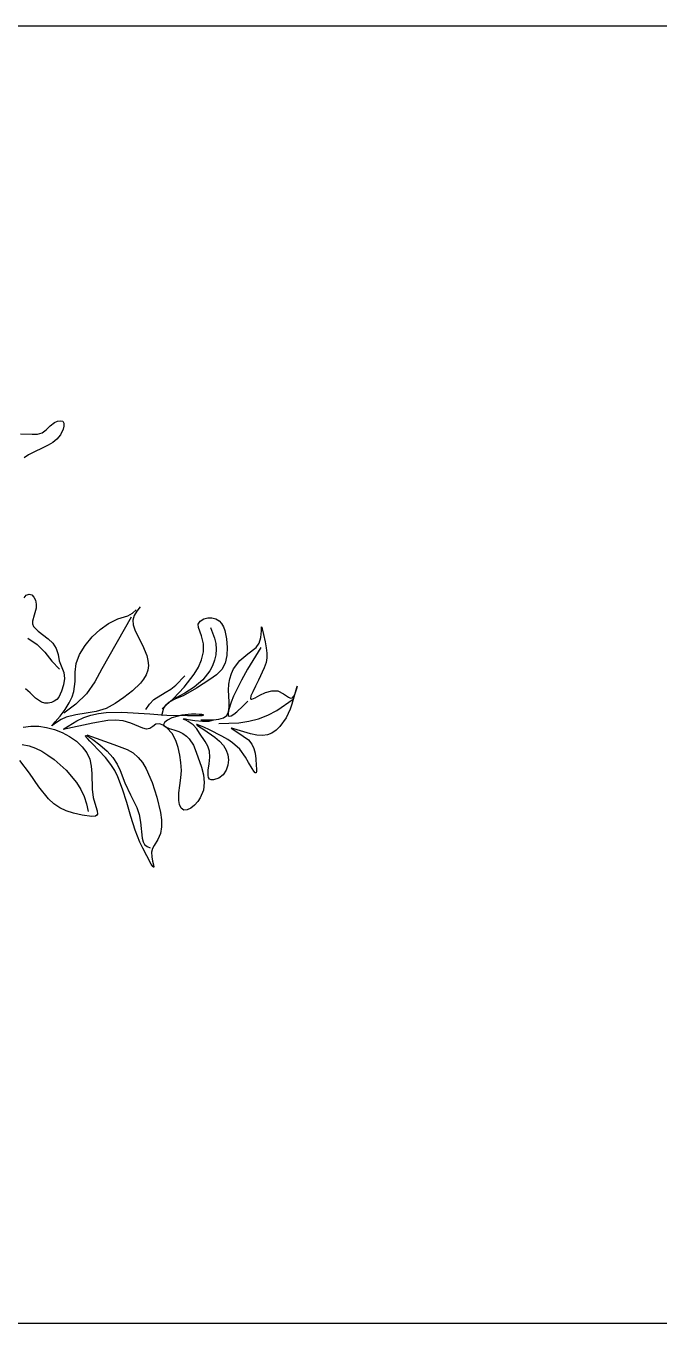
# Model space of a CAD drawing. Extents: x 550 to 4447, y 4707 to 9069.
# Drawn here: x 2306.5 to 2487, y 6955 to 7325 of the extents above; entities that cross this region are included whole.
import ezdxf

# ---------------------------------------------------------------- set-up
doc = ezdxf.new("R2010")
doc.units = 0
doc.header["$MEASUREMENT"] = 0
doc.layers.get('0').update_dxf_attribs({"linetype": 'CONTINUOUS'})
for name, color, linetype in [('3', 3, 'CONTINUOUS'), ('4', 4, 'CONTINUOUS'), ('7', 7, 'CONTINUOUS')]:
    doc.layers.add(name, color=color, linetype=linetype)
doc.styles.add('STYLE1', font='syastro.shx')

# ---------------------------------------------------------------- blocks, each defined once
blk = doc.blocks.new('010')
at = {"layer": '3'}
for p, q in [((5136.59, 4166.35), (5138, 4167.42)), ((5138, 4167.42), (5139.35, 4168.81)), ((5139.35, 4168.81), (5140.95, 4170.06)), ((5140.95, 4170.06), (5141.95, 4170.5)), ((5141.95, 4170.5), (5143.04, 4170.69)), ((5143.04, 4170.69), (5143.92, 4170.51)), ((5143.97, 4167.64), (5143.05, 4165.67)), ((5143.92, 4170.51), (5144.32, 4169.82)), ((5144.27, 4168.78), (5143.97, 4167.64)), ((5144.32, 4169.82), (5144.27, 4168.78)), ((5128.8, 4166.06), (5132.97, 4165.83)), ((5132.97, 4165.83), (5134.89, 4165.88)), ((5134.89, 4165.88), (5136.59, 4166.35)), ((5140.35, 4162.9), (5138.71, 4161.91)), ((5141.82, 4164.12), (5140.35, 4162.9)), ((5143.05, 4165.67), (5141.82, 4164.12)), ((5131.7, 4158.53), (5130.08, 4157.43)), ((5138.71, 4161.91), (5131.7, 4158.53)), ((5168.7, 4102.01), (5170.01, 4103.31)), ((5170.25, 4102.78), (5169.28, 4101.23)), ((5171.49, 4104.29), (5170.25, 4102.78)), ((5157.19, 4096.23), (5160.2, 4098.41)), ((5168.3, 4100.6), (5157.84, 4082.24)), ((5160.2, 4098.41), (5163.53, 4099.99)), ((5163.53, 4099.99), (5167.11, 4101.14)), ((5167.11, 4101.14), (5168.7, 4102.01)), ((5169.28, 4101.23), (5168.85, 4099.62)), ((5168.85, 4099.62), (5168.98, 4097.92)), ((5168.98, 4097.92), (5169.54, 4096.15)), ((5192.18, 4098.18), (5192.87, 4099.24)), ((5192.23, 4096.9), (5192.18, 4098.18)), ((5192.87, 4099.24), (5194.13, 4100)), ((5194.13, 4100), (5195.56, 4100.37)), ((5195.56, 4100.37), (5197.03, 4100.38)), ((5197.03, 4100.38), (5198.41, 4100.04)), ((5198.41, 4100.04), (5199.58, 4099.38)), ((5199.58, 4099.38), (5200.48, 4098.41)), ((5200.48, 4098.41), (5201.15, 4097.22)), ((5154.39, 4093.57), (5157.19, 4096.23)), ((5169.54, 4096.15), (5170.38, 4094.34)), ((5170.38, 4094.34), (5172.29, 4090.64)), ((5193.33, 4094.02), (5192.23, 4096.9)), ((5194.03, 4091.09), (5193.33, 4094.02)), ((5201.15, 4097.22), (5201.64, 4095.85)), ((5201.64, 4095.85), (5202.24, 4092.86)), ((5213.92, 4091.36), (5214.53, 4093.42)), ((5214.53, 4093.42), (5214.67, 4095.75)), ((5214.67, 4096.65), (5214.7, 4097.14)), ((5214.67, 4095.75), (5214.67, 4096.65)), ((5214.7, 4097.14), (5214.8, 4097.07)), ((5214.8, 4097.07), (5214.97, 4096.5)), ((5214.97, 4096.5), (5215.45, 4094.4)), ((5215.45, 4094.4), (5215.97, 4091.85)), ((5172.29, 4090.64), (5173.8, 4086.95)), ((5193.99, 4088.23), (5194.03, 4091.09)), ((5202.24, 4092.86), (5202.52, 4089.83)), ((5202.52, 4089.83), (5202.41, 4086.93)), ((5214.46, 4089.79), (5209.76, 4082.14)), ((5209.87, 4087.59), (5212.82, 4089.83)), ((5212.82, 4089.83), (5213.92, 4091.36)), ((5215.97, 4091.85), (5216.38, 4089.67)), ((5216.38, 4089.67), (5216.62, 4087.84)), ((5173.8, 4086.95), (5174.23, 4085.15)), ((5174.23, 4085.15), (5174.39, 4083.39)), ((5192.21, 4082.82), (5193.34, 4085.47)), ((5193.34, 4085.47), (5193.99, 4088.23)), ((5201.8, 4084.27), (5200.55, 4081.96)), ((5202.41, 4086.93), (5201.8, 4084.27)), ((5204.78, 4082.24), (5206.99, 4085.24)), ((5206.99, 4085.24), (5209.87, 4087.59)), ((5216.34, 4084.48), (5215.72, 4082.59)), ((5216.62, 4086.17), (5216.34, 4084.48)), ((5216.62, 4087.84), (5216.62, 4086.17)), ((5157.84, 4082.24), (5155.3, 4077.56)), ((5173.62, 4080.1), (5172.71, 4078.57)), ((5174.19, 4081.7), (5173.62, 4080.1)), ((5174.39, 4083.39), (5174.19, 4081.7)), ((5187.17, 4075.71), (5190.72, 4080.3)), ((5190.72, 4080.3), (5192.21, 4082.82)), ((5198.63, 4080.05), (5196.31, 4078.42)), ((5200.55, 4081.96), (5198.63, 4080.05)), ((5203.38, 4078.68), (5203.97, 4080.52)), ((5203.97, 4080.52), (5204.78, 4082.24)), ((5209.76, 4082.14), (5207.59, 4078.16)), ((5215.72, 4082.59), (5213.66, 4078.2)), ((5171.54, 4077.11), (5168.69, 4074.41)), ((5172.71, 4078.57), (5171.54, 4077.11)), ((5183.32, 4071.68), (5187.17, 4075.71)), ((5191.58, 4075.38), (5186.76, 4072.62)), ((5196.31, 4078.42), (5191.58, 4075.38)), ((5202.91, 4074.66), (5203.02, 4076.72)), ((5203.16, 4070.46), (5202.91, 4074.66)), ((5203.02, 4076.72), (5203.38, 4078.68)), ((5207.59, 4078.16), (5205.64, 4074.36)), ((5212.55, 4076.01), (5211.59, 4074.07)), ((5213.66, 4078.2), (5212.55, 4076.01)), ((5226.77, 4073.44), (5227.38, 4075.5)), ((5227.24, 4075.47), (5226.96, 4074.55)), ((5227.42, 4076.02), (5227.24, 4075.47)), ((5227.38, 4075.5), (5227.48, 4076.05)), ((5227.48, 4076.05), (5227.42, 4076.02)), ((5165.61, 4071.96), (5162.52, 4069.81)), ((5168.69, 4074.41), (5165.61, 4071.96)), ((5179.35, 4067.93), (5183.32, 4071.68)), ((5181.52, 4070.17), (5180.53, 4069.29)), ((5184.02, 4071.49), (5181.52, 4070.17)), ((5186.76, 4072.62), (5184.02, 4071.49)), ((5203.87, 4070.27), (5203.06, 4067.66)), ((5203.2, 4068.54), (5203.16, 4070.46)), ((5204.74, 4072.46), (5203.87, 4070.27)), ((5205.64, 4074.36), (5204.74, 4072.46)), ((5208.1, 4068.95), (5209.8, 4070.63)), ((5210.95, 4072.53), (5210.8, 4071.59)), ((5210.8, 4071.59), (5210.96, 4071.39)), ((5211.59, 4074.07), (5210.95, 4072.53)), ((5210.96, 4071.39), (5211.31, 4071.39)), ((5211.31, 4071.39), (5212.48, 4071.91)), ((5212.48, 4071.91), (5214.17, 4072.81)), ((5214.17, 4072.81), (5216.2, 4073.75)), ((5216.2, 4073.75), (5218.39, 4074.37)), ((5218.39, 4074.37), (5220.57, 4074.33)), ((5220.13, 4067.31), (5226, 4071.37)), ((5220.57, 4074.33), (5222.56, 4073.35)), ((5222.56, 4073.35), (5224.29, 4072.08)), ((5224.29, 4072.08), (5225.04, 4071.74)), ((5225.04, 4071.74), (5225.71, 4071.83)), ((5226.25, 4072.08), (5225.54, 4069.65)), ((5225.71, 4071.83), (5226.29, 4072.45)), ((5226.96, 4074.55), (5226.25, 4072.08)), ((5226.29, 4072.45), (5226.77, 4073.44)), ((5159.3, 4068.11), (5155.84, 4067.01)), ((5162.52, 4069.81), (5159.3, 4068.11)), ((5179.83, 4068.19), (5179.1, 4065.48)), ((5180.53, 4069.29), (5179.83, 4068.19)), ((5201.14, 4064.72), (5202.32, 4065.58)), ((5202.32, 4065.58), (5202.97, 4066.88)), ((5203.06, 4067.66), (5202.82, 4066.47)), ((5202.82, 4066.47), (5202.85, 4065.63)), ((5202.85, 4065.63), (5203.22, 4065.31)), ((5202.97, 4066.88), (5203.2, 4068.54)), ((5203.22, 4065.31), (5203.92, 4065.5)), ((5203.92, 4065.5), (5204.85, 4066.09)), ((5204.85, 4066.09), (5205.92, 4066.94)), ((5205.92, 4066.94), (5208.1, 4068.95)), ((5213.63, 4064.38), (5216.97, 4065.65)), ((5216.97, 4065.65), (5220.13, 4067.31)), ((5224.94, 4067.8), (5223.49, 4064.72)), ((5225.54, 4069.65), (5224.94, 4067.8)), ((5186.84, 4064.37), (5187.07, 4064.41)), ((5187.05, 4064.19), (5186.84, 4064.37)), ((5187.71, 4063.86), (5187.05, 4064.19)), ((5187.07, 4064.41), (5187.68, 4064.34)), ((5187.68, 4064.34), (5188.59, 4064.2)), ((5188.63, 4063.39), (5187.71, 4063.86)), ((5188.59, 4064.2), (5191, 4063.82)), ((5190.4, 4062.19), (5188.63, 4063.39)), ((5191.62, 4060.77), (5190.4, 4062.19)), ((5191, 4063.82), (5193.68, 4063.52)), ((5191.73, 4062.33), (5191.61, 4062.31)), ((5191.61, 4062.31), (5191.74, 4062.17)), ((5192.58, 4059.26), (5191.62, 4060.77)), ((5192.59, 4062.04), (5191.73, 4062.33)), ((5191.74, 4062.17), (5192.66, 4061.56)), ((5194.13, 4061.39), (5192.59, 4062.04)), ((5192.66, 4061.56), (5194.21, 4060.57)), ((5193.1, 4064), (5197.56, 4064)), ((5193.68, 4063.52), (5196.01, 4063.56)), ((5196.13, 4060.48), (5194.13, 4061.39)), ((5196.01, 4063.56), (5197.76, 4064)), ((5197.56, 4064), (5199.52, 4064.23)), ((5199.48, 4062.77), (5206.62, 4063)), ((5199.52, 4064.23), (5201.14, 4064.72)), ((5204.03, 4061.07), (5203.91, 4061.05)), ((5203.91, 4061.05), (5204.12, 4060.87)), ((5204.47, 4060.96), (5204.03, 4061.07)), ((5204.12, 4060.87), (5204.63, 4060.55)), ((5206.07, 4060.44), (5204.47, 4060.96)), ((5206.62, 4063), (5210.15, 4063.5)), ((5210.15, 4063.5), (5213.63, 4064.38)), ((5221.25, 4061.63), (5219.89, 4060.31)), ((5223.49, 4064.72), (5221.25, 4061.63)), ((5194.64, 4056.29), (5192.58, 4059.26)), ((5194.21, 4060.57), (5198.07, 4057.89)), ((5195.56, 4054.69), (5194.64, 4056.29)), ((5200.63, 4058.2), (5196.13, 4060.48)), ((5198.07, 4057.89), (5199.79, 4056.38)), ((5199.79, 4056.38), (5201.15, 4054.84)), ((5202.71, 4057.01), (5200.63, 4058.2)), ((5204.42, 4055.88), (5202.71, 4057.01)), ((5204.63, 4060.55), (5206.26, 4059.57)), ((5210.77, 4059.02), (5206.07, 4060.44)), ((5206.26, 4059.57), (5210.07, 4056.85)), ((5210.07, 4056.85), (5211.32, 4055.4)), ((5213.05, 4058.57), (5210.77, 4059.02)), ((5215.05, 4058.45), (5213.05, 4058.57)), ((5216.81, 4058.69), (5215.05, 4058.45)), ((5218.41, 4059.31), (5216.81, 4058.69)), ((5219.89, 4060.31), (5218.41, 4059.31)), ((5196.17, 4052.85), (5195.56, 4054.69)), ((5196.3, 4050.7), (5196.17, 4052.85)), ((5201.15, 4054.84), (5202.12, 4053.25)), ((5202.12, 4053.25), (5202.71, 4051.57)), ((5202.71, 4051.57), (5202.92, 4049.79)), ((5206.96, 4053.59), (5204.42, 4055.88)), ((5209.02, 4050.69), (5206.96, 4053.59)), ((5211.32, 4055.4), (5212.04, 4053.86)), ((5212.04, 4053.86), (5212.43, 4052.13)), ((5212.43, 4052.13), (5212.65, 4050.1)), ((5153.51, 4049.95), (5154.03, 4047.51)), ((5154.03, 4047.51), (5154.2, 4044.94)), ((5195.76, 4046.05), (5196.07, 4048.33)), ((5196.07, 4048.33), (5196.3, 4050.7)), ((5202.75, 4047.92), (5202.15, 4046.09)), ((5202.92, 4049.79), (5202.75, 4047.92)), ((5210.14, 4048.79), (5209.02, 4050.69)), ((5211.39, 4046.64), (5210.14, 4048.79)), ((5212.65, 4050.1), (5212.86, 4047.7)), ((5212.86, 4047.7), (5212.94, 4046.54)), ((5154.2, 4044.94), (5154.35, 4039.35)), ((5195.71, 4044.14), (5195.76, 4046.05)), ((5195.88, 4043.42), (5195.71, 4044.14)), ((5196.23, 4042.9), (5195.88, 4043.42)), ((5196.81, 4042.63), (5196.23, 4042.9)), ((5197.61, 4042.61), (5196.81, 4042.63)), ((5199.51, 4043.24), (5197.61, 4042.61)), ((5201.08, 4044.47), (5199.51, 4043.24)), ((5202.15, 4046.09), (5201.08, 4044.47)), ((5211.97, 4045.74), (5211.39, 4046.64)), ((5212.46, 4045.18), (5211.97, 4045.74)), ((5212.79, 4045.12), (5212.46, 4045.18)), ((5212.94, 4045.62), (5212.79, 4045.12)), ((5212.94, 4046.54), (5212.94, 4045.62)), ((5154.35, 4039.35), (5154.76, 4036.32)), ((5154.76, 4036.32), (5155.66, 4033.13)), ((5155.66, 4033.13), (5156.16, 4031.59)), ((5155.56, 4029.74), (5154.2, 4029.61)), ((5156, 4029.99), (5155.56, 4029.74)), ((5156.24, 4030.38), (5156, 4029.99)), ((5156.16, 4031.59), (5156.24, 4030.38))]:
    blk.add_line(p, q, dxfattribs=at)
at = {"layer": '3', "extrusion": (0, 0, -1)}
for p, q in [((5196.54, 4096.92), (5198.01, 4093.17)), ((5198.01, 4093.17), (5198.47, 4091.25)), ((5198.6, 4089.26), (5198.42, 4087.25)), ((5198.47, 4091.25), (5198.6, 4089.26)), ((5197.95, 4085.25), (5197.21, 4083.31)), ((5198.42, 4087.25), (5197.95, 4085.25)), ((5184.2, 4076.36), (5187.45, 4079.72)), ((5196.26, 4081.47), (5193.79, 4078.26)), ((5197.21, 4083.31), (5196.26, 4081.47)), ((5180.33, 4073.74), (5182.36, 4074.94)), ((5182.36, 4074.94), (5184.2, 4076.36)), ((5190.76, 4075.68), (5187.35, 4073.54)), ((5193.79, 4078.26), (5190.76, 4075.68)), ((5174.79, 4069.62), (5176.37, 4071.29)), ((5176.37, 4071.29), (5180.33, 4073.74)), ((5187.35, 4073.54), (5183.77, 4071.62)), ((5153.92, 4065.73), (5156.63, 4066.32)), ((5156.63, 4066.32), (5159.4, 4066.66)), ((5159.4, 4066.66), (5164.89, 4066.79)), ((5164.89, 4066.79), (5174.95, 4066.13)), ((5173.45, 4067.69), (5174.79, 4069.62)), ((5174.95, 4066.13), (5177.76, 4065.93)), ((5177.76, 4065.93), (5180.96, 4065.75)), ((5180.96, 4065.75), (5188.3, 4065.53)), ((5186.29, 4065.69), (5182.81, 4064.73)), ((5189.75, 4066.04), (5186.29, 4065.69)), ((5188.3, 4065.53), (5191.49, 4065.52)), ((5191.27, 4066.05), (5189.75, 4066.04)), ((5192.54, 4065.99), (5191.27, 4066.05)), ((5191.49, 4065.52), (5192.71, 4065.55)), ((5193.48, 4065.89), (5192.54, 4065.99)), ((5192.71, 4065.55), (5193.58, 4065.59)), ((5194, 4065.77), (5193.48, 4065.89)), ((5193.58, 4065.59), (5194.04, 4065.67)), ((5194.04, 4065.67), (5194, 4065.77)), ((5159.96, 4063.76), (5154.62, 4062.89)), ((5162.66, 4063.88), (5159.96, 4063.76)), ((5165.39, 4063.63), (5162.66, 4063.88)), ((5168.17, 4062.88), (5165.39, 4063.63)), ((5170.99, 4061.6), (5168.17, 4062.88)), ((5172.37, 4061.02), (5170.99, 4061.6)), ((5173.68, 4060.72), (5172.37, 4061.02)), ((5174.89, 4060.91), (5173.68, 4060.72)), ((5175.97, 4061.68), (5174.89, 4060.91)), ((5177.07, 4062.5), (5175.97, 4061.68)), ((5178.33, 4062.62), (5177.07, 4062.5)), ((5179.66, 4062.1), (5178.33, 4062.62)), ((5180.92, 4061.22), (5179.66, 4062.1)), ((5179.85, 4062.58), (5179.84, 4062.18)), ((5179.84, 4062.18), (5180.51, 4061.52)), ((5180.13, 4063.02), (5179.85, 4062.58)), ((5181.27, 4063.94), (5180.13, 4063.02)), ((5180.51, 4061.52), (5181.85, 4060.96)), ((5182.86, 4059.11), (5180.92, 4061.22)), ((5182.81, 4064.73), (5181.27, 4063.94)), ((5181.85, 4060.96), (5183.53, 4060.43)), ((5154.49, 4055.45), (5153.49, 4056.47)), ((5153.52, 4057.72), (5154.59, 4057.03)), ((5154.59, 4057.03), (5157.12, 4055.16)), ((5184.14, 4056.72), (5182.86, 4059.11)), ((5183.53, 4060.43), (5185.24, 4059.83)), ((5185, 4054.15), (5184.14, 4056.72)), ((5185.24, 4059.83), (5186.72, 4059.1)), ((5186.72, 4059.1), (5187.94, 4058.24)), ((5187.94, 4058.24), (5188.94, 4057.27)), ((5188.94, 4057.27), (5190.43, 4055.05)), ((5156.79, 4053.07), (5154.49, 4055.45)), ((5159.1, 4050.54), (5156.79, 4053.07)), ((5157.12, 4055.16), (5159.69, 4052.91)), ((5159.69, 4052.91), (5161.75, 4050.58)), ((5162.04, 4055.29), (5166.85, 4053.46)), ((5166.85, 4053.46), (5168.98, 4052.22)), ((5168.98, 4052.22), (5170.8, 4050.64)), ((5185.62, 4051.48), (5185, 4054.15)), ((5190.43, 4055.05), (5191.48, 4052.55)), ((5191.48, 4052.55), (5193.3, 4047.19)), ((5160.98, 4048.15), (5159.1, 4050.54)), ((5162.43, 4045.91), (5160.98, 4048.15)), ((5161.75, 4050.58), (5163.24, 4048.28)), ((5163.24, 4048.28), (5164.32, 4046.01)), ((5170.8, 4050.64), (5172.33, 4048.76)), ((5172.33, 4048.76), (5173.62, 4046.61)), ((5186.02, 4048.76), (5185.62, 4051.48)), ((5186.15, 4046.02), (5186.02, 4048.76)), ((5193.3, 4047.19), (5194, 4044.43)), ((5163.55, 4043.74), (5162.43, 4045.91)), ((5165.21, 4039.36), (5163.55, 4043.74)), ((5164.32, 4046.01), (5166, 4041.59)), ((5173.62, 4046.61), (5175.7, 4041.72)), ((5185.58, 4040.64), (5186, 4043.31)), ((5186, 4043.31), (5186.15, 4046.02)), ((5194, 4044.43), (5194.3, 4041.68)), ((5166.67, 4034.57), (5165.21, 4039.36)), ((5166, 4041.59), (5168.03, 4037.31)), ((5175.7, 4041.72), (5177.43, 4036.4)), ((5185.2, 4037.96), (5185.58, 4040.64)), ((5185.25, 4035.21), (5185.2, 4037.96)), ((5194, 4038.94), (5192.91, 4036.24)), ((5194.3, 4041.68), (5194, 4038.94)), ((5168.16, 4029.53), (5166.67, 4034.57)), ((5168.03, 4037.31), (5170.23, 4032.81)), ((5177.43, 4036.4), (5178.77, 4031)), ((5185.55, 4033.79), (5185.25, 4035.21)), ((5186.11, 4032.48), (5185.55, 4033.79)), ((5190.82, 4033.64), (5189.5, 4032.56)), ((5191.99, 4034.92), (5190.82, 4033.64)), ((5192.91, 4036.24), (5191.99, 4034.92)), ((5169.7, 4024.71), (5168.16, 4029.53)), ((5170.23, 4032.81), (5171.09, 4030.31)), ((5171.09, 4030.31), (5171.63, 4027.57)), ((5178.77, 4031), (5179.11, 4028.38)), ((5179.11, 4028.38), (5179.11, 4025.87)), ((5187.01, 4031.79), (5186.11, 4032.48)), ((5188.18, 4031.88), (5187.01, 4031.79)), ((5189.5, 4032.56), (5188.18, 4031.88)), ((5171.34, 4020.45), (5169.7, 4024.71)), ((5171.63, 4027.57), (5172.17, 4021.78)), ((5179.11, 4025.87), (5178.69, 4023.51)), ((5172.39, 4018.22), (5171.34, 4020.45)), ((5172.17, 4021.78), (5172.51, 4020.57)), ((5172.51, 4020.57), (5173.07, 4019.57)), ((5173.07, 4019.57), (5173.91, 4018.82)), ((5176.45, 4019.28), (5175.89, 4018.13)), ((5177.77, 4021.34), (5176.45, 4019.28)), ((5178.69, 4023.51), (5177.77, 4021.34)), ((5173.81, 4015.49), (5172.39, 4018.22)), ((5175.44, 4012.58), (5173.81, 4015.49)), ((5173.91, 4018.82), (5175.05, 4018.37)), ((5175.89, 4018.13), (5175.57, 4016.8)), ((5175.57, 4016.8), (5175.6, 4015.23)), ((5175.6, 4015.23), (5175.88, 4013.61)), ((5176.04, 4011.68), (5175.44, 4012.58)), ((5175.88, 4013.61), (5176.19, 4012.27)), ((5176.22, 4011.49), (5176.04, 4011.68)), ((5176.19, 4012.27), (5176.3, 4011.53)), ((5176.3, 4011.53), (5176.22, 4011.49))]:
    blk.add_line(p, q, dxfattribs=at)
at = {"layer": '7', "extrusion": (0, 0, -1)}
for p, q in [((5130.18, 4107.55), (5130.8, 4108.5)), ((5130.8, 4108.5), (5131.89, 4108.86)), ((5131.89, 4108.86), (5132.87, 4108.59)), ((5132.87, 4108.59), (5133.62, 4107.8)), ((5133.62, 4107.8), (5134.13, 4106.64)), ((5134.39, 4103.86), (5133.74, 4101.34)), ((5134.13, 4106.64), (5134.39, 4105.28)), ((5134.39, 4105.28), (5134.39, 4103.86)), ((5133.74, 4101.34), (5133.04, 4099.24)), ((5133.04, 4099.24), (5133.06, 4098.27)), ((5133.06, 4098.27), (5133.49, 4097.33)), ((5131.4, 4093.14), (5134.7, 4090.89)), ((5133.49, 4097.33), (5135.11, 4095.63)), ((5135.11, 4095.63), (5138.67, 4092.94)), ((5134.7, 4090.89), (5137.5, 4088.12)), ((5138.67, 4092.94), (5140.29, 4091.35)), ((5140.29, 4091.35), (5141.55, 4089.46)), ((5141.55, 4089.46), (5142.26, 4087.34)), ((5137.5, 4088.12), (5139.99, 4085)), ((5139.99, 4085), (5142.7, 4082.09)), ((5142.26, 4087.34), (5142.66, 4085.12)), ((5142.66, 4085.12), (5144.22, 4080.92)), ((5144.22, 4080.92), (5144.48, 4078.73)), ((5132.31, 4073.63), (5130.6, 4075.04)), ((5144.17, 4076.46), (5143.49, 4074.2)), ((5144.48, 4078.73), (5144.17, 4076.46)), ((5134.16, 4071.76), (5132.31, 4073.63)), ((5136.28, 4070.34), (5134.16, 4071.76)), ((5137.46, 4070.02), (5136.28, 4070.34)), ((5138.66, 4069.98), (5137.46, 4070.02)), ((5139.82, 4070.19), (5138.66, 4069.98)), ((5140.87, 4070.64), (5139.82, 4070.19)), ((5141.77, 4071.29), (5140.87, 4070.64)), ((5142.48, 4072.14), (5141.77, 4071.29)), ((5143.49, 4074.2), (5142.48, 4072.14)), ((5151.34, 4064.84), (5153.92, 4065.73)), ((5154.62, 4062.89), (5143.98, 4060.56)), ((5144.23, 4060.81), (5148.89, 4063.66)), ((5148.89, 4063.66), (5151.34, 4064.84)), ((5151.95, 4058.34), (5152.13, 4058.42)), ((5152.16, 4057.96), (5151.95, 4058.34)), ((5152.13, 4058.42), (5152.68, 4058.2)), ((5152.7, 4057.33), (5152.16, 4057.96)), ((5152.46, 4058.65), (5162.04, 4055.29)), ((5152.68, 4058.2), (5153.52, 4057.72)), ((5153.49, 4056.47), (5152.7, 4057.33))]:
    blk.add_line(p, q, dxfattribs=at)
at = {"layer": '7'}
for p, q in [((5151.87, 4090.57), (5154.39, 4093.57)), ((5149.87, 4087.38), (5151.87, 4090.57)), ((5148.31, 4080.98), (5148.65, 4084.15)), ((5148.65, 4084.15), (5149.87, 4087.38)), ((5148.28, 4077.72), (5148.31, 4080.98)), ((5147.83, 4074.15), (5148.28, 4077.72)), ((5155.3, 4077.56), (5152.29, 4073.28)), ((5144.74, 4067.75), (5146.21, 4070.05)), ((5146.21, 4070.05), (5147.21, 4072.18)), ((5147.21, 4072.18), (5147.83, 4074.15)), ((5152.29, 4073.28), (5148.49, 4069.67)), ((5141.21, 4063.36), (5142.91, 4065.38)), ((5142.91, 4065.38), (5144.74, 4067.75)), ((5148.49, 4069.67), (5144.23, 4066.46)), ((5148.53, 4065.86), (5145.04, 4064.95)), ((5152.18, 4066.4), (5148.53, 4065.86)), ((5155.84, 4067.01), (5152.18, 4066.4)), ((5129.79, 4061.38), (5132.54, 4061.73)), ((5132.54, 4061.73), (5135.33, 4061.72)), ((5135.33, 4061.72), (5138.14, 4061.35)), ((5138.14, 4061.35), (5140.94, 4060.61)), ((5140.01, 4061.86), (5140.15, 4062.08)), ((5140.23, 4061.99), (5140.01, 4061.86)), ((5140.15, 4062.08), (5140.57, 4062.6)), ((5140.84, 4062.47), (5140.23, 4061.99)), ((5140.57, 4062.6), (5141.21, 4063.36)), ((5141.65, 4063.11), (5140.84, 4062.47)), ((5143.34, 4064.19), (5141.65, 4063.11)), ((5145.04, 4064.95), (5143.34, 4064.19)), ((5140.94, 4060.61), (5143.68, 4059.52)), ((5143.68, 4059.52), (5146.32, 4058.1)), ((5146.32, 4058.1), (5148.73, 4056.38)), ((5148.73, 4056.38), (5150.81, 4054.42)), ((5129.4, 4055.25), (5131.94, 4054.72)), ((5131.94, 4054.72), (5134.21, 4053.91)), ((5134.21, 4053.91), (5136.37, 4052.83)), ((5136.37, 4052.83), (5138.57, 4051.48)), ((5150.81, 4054.42), (5152.44, 4052.26)), ((5152.44, 4052.26), (5153.51, 4049.95)), ((5132.04, 4044.96), (5128.54, 4049.53)), ((5138.57, 4051.48), (5140.78, 4049.89)), ((5140.78, 4049.89), (5145.04, 4046.08)), ((5135.36, 4040.18), (5132.04, 4044.96)), ((5145.04, 4046.08), (5148.76, 4041.64)), ((5138.83, 4035.84), (5135.36, 4040.18)), ((5148.76, 4041.64), (5150.28, 4039.24)), ((5150.28, 4039.24), (5151.5, 4036.73)), ((5140.73, 4034.06), (5138.83, 4035.84)), ((5142.79, 4032.63), (5140.73, 4034.06)), ((5151.5, 4036.73), (5152.39, 4034.11)), ((5152.39, 4034.11), (5152.95, 4031.39)), ((5145.09, 4031.55), (5142.79, 4032.63)), ((5147.71, 4030.73), (5145.09, 4031.55)), ((5150.77, 4030.08), (5147.71, 4030.73)), ((5154.2, 4029.61), (5150.77, 4030.08))]:
    blk.add_line(p, q, dxfattribs=at)
at = {"layer": '7', "style": 'STYLE1', "flags": 9}
for tag in ['XSIZE', 'YSIZE']:
    blk.add_attdef(tag, (4918.3, 3848.95), '', height=0.205, dxfattribs=at)
blk = doc.blocks.new('HUA-1')
blk.add_blockref('010', (-4951.21, -3848.95))

msp = doc.modelspace()

# ---------------------------------------------------------------- linework, layer by layer
at = {"layer": '4'}
msp.add_line((948.98, 7324.97), (3948.98, 7324.97), dxfattribs=at)
msp.add_lwpolyline([(1756.43, 6954.97), (2398.73, 6954.97), (3948.98, 6954.97)], dxfattribs=at)

# ---------------------------------------------------------------- block references
at = {"xscale": 0.8, "yscale": 0.8, "zscale": 0.8}
msp.add_blockref('HUA-1', (2162.88, 6954.97), dxfattribs=at)

doc.saveas('drawing.dxf')
